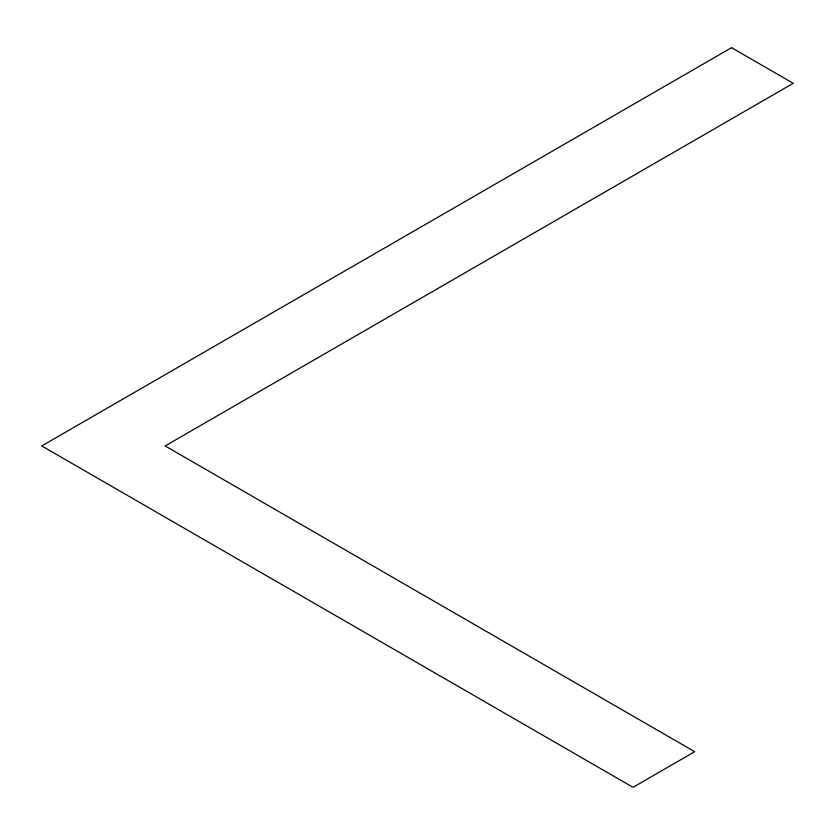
<?xml version="1.0" encoding="UTF-8"?>
<svg xmlns="http://www.w3.org/2000/svg" width="835" height="835" viewBox="0 0 835 835"><rect width="100%" height="100%" fill="white"/><g stroke="black" fill="none" stroke-linecap="round" stroke-linejoin="round"><path stroke-width="1.25" d="M731.564 47.689L41.75 445.942L633.014 787.311L694.71 751.698L165.132 445.942L793.25 83.302L731.564 47.689"/></g></svg>
